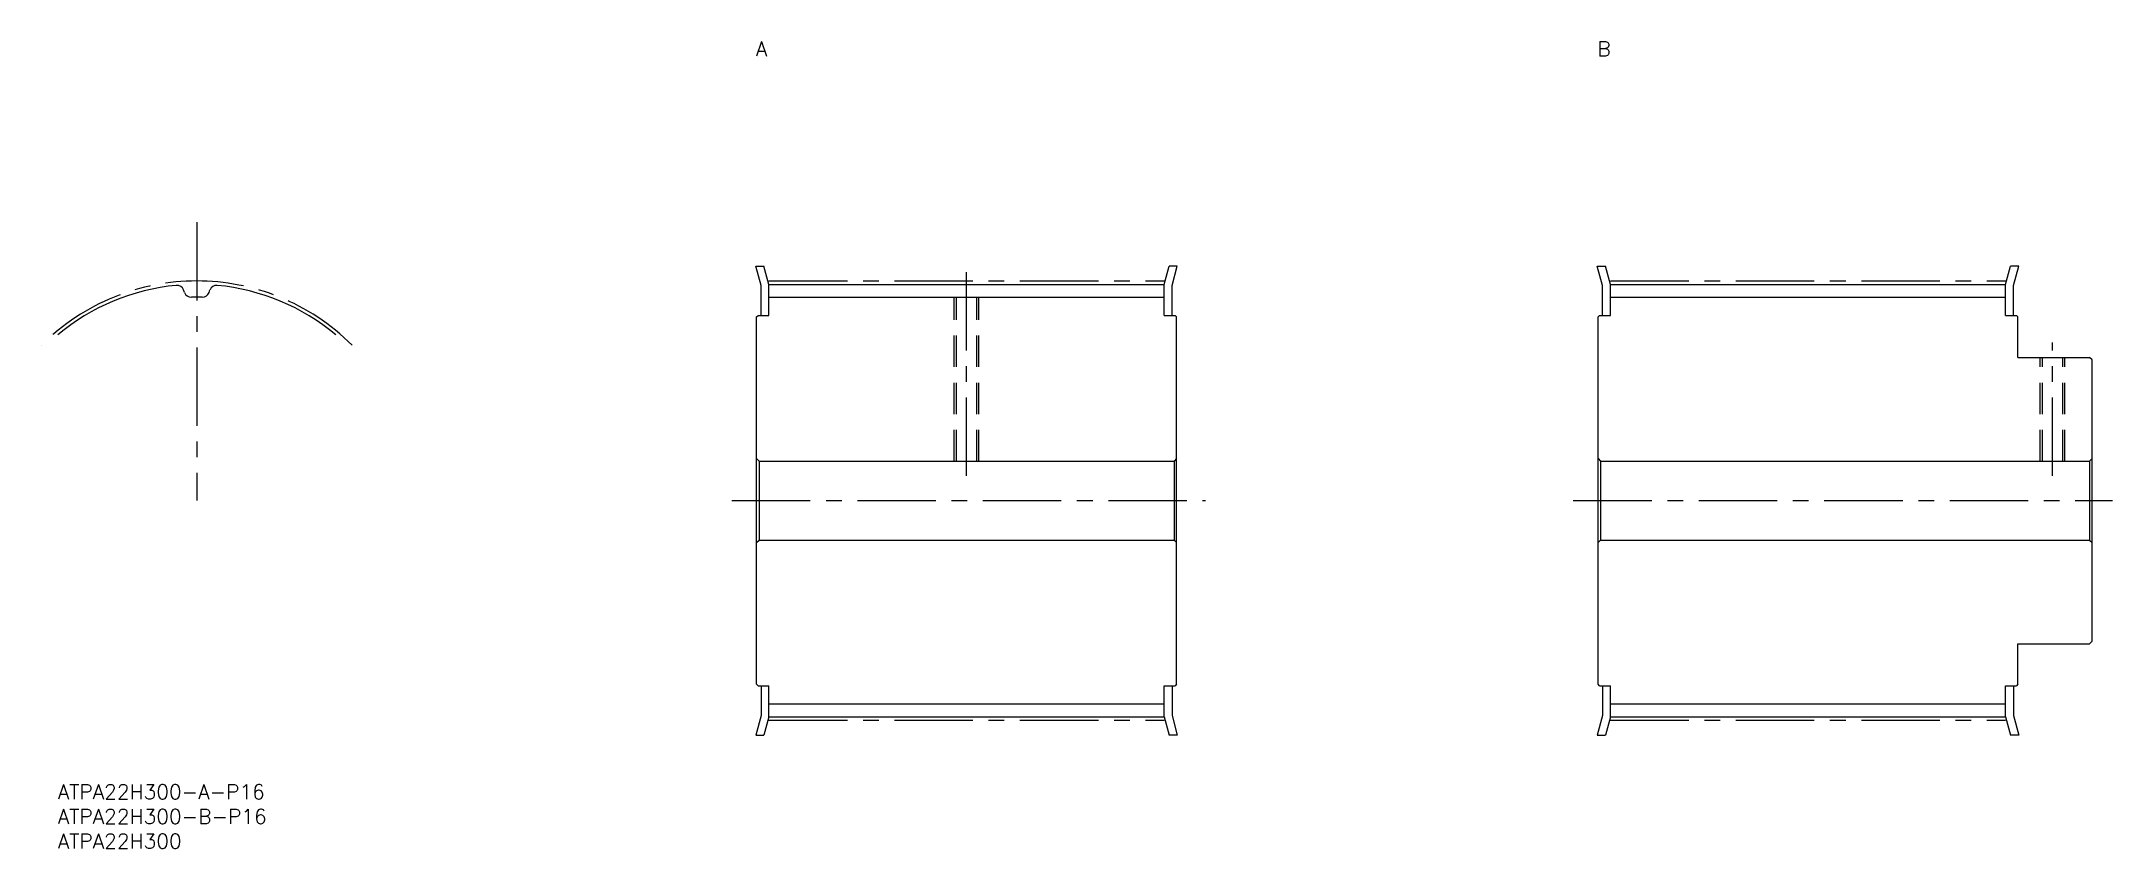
# Model space of a CAD drawing. Extents: x -3 to 416, y -13 to 150.
import ezdxf

# ---------------------------------------------------------------- set-up
doc = ezdxf.new("R2010")
doc.units = 0
doc.header["$LTSCALE"] = 0.5
doc.linetypes.add('CENTER', pattern=[50.8, 31.75, -6.35, 6.35, -6.35])
doc.linetypes.add('DASHED', pattern=[19.05, 12.7, -6.35])
for name, color, linetype in [('MSM_CENTER', 1, 'CENTER'), ('MSM_CONTINUOUS', 7, 'CONTINUOUS'), ('MSM_DASHED', 4, 'DASHED'), ('MSM_PART_NUMBER', 7, 'CONTINUOUS')]:
    doc.layers.add(name, color=color, linetype=linetype)
doc.styles.get("Standard").update_dxf_attribs({"font": 'txt.shx', "height": 3, "bigfont": 'bigfont.shx'})

# ---------------------------------------------------------------- blocks, each defined once
blk = doc.blocks.new('*U37')
at = {"layer": 'MSM_PART_NUMBER'}
blk.add_text('ATPA22H300-A-P16', height=3, dxfattribs=at).set_placement((0, -3))
blk = doc.blocks.new('*U38')
at = {"layer": 'MSM_PART_NUMBER'}
blk.add_text('ATPA22H300-B-P16', height=3, dxfattribs=at).set_placement((0, -8))
blk = doc.blocks.new('*U39')
at = {"layer": 'MSM_PART_NUMBER'}
blk.add_text('ATPA22H300', height=3, dxfattribs=at).set_placement((0, -13))
blk = doc.blocks.new('*U40')
at = {"layer": 'MSM_PART_NUMBER'}
blk.add_text('A', height=3, dxfattribs=at).set_placement((141.28, 147.5))
blk = doc.blocks.new('*U41')
at = {"layer": 'MSM_PART_NUMBER'}
blk.add_text('B', height=3, dxfattribs=at).set_placement((311.59, 147.5))

msp = doc.modelspace()

# ---------------------------------------------------------------- linework, layer by layer
at = {"layer": 'MSM_CENTER'}
for p, q in [((28.14, 113.89), (28.14, 57.5)), ((183.94, 62.5), (183.94, 104.97)), ((143.94, 101.97), (223.94, 101.97)), ((314.24, 101.97), (394.24, 101.97)), ((403.74, 62.5), (403.74, 89.5)), ((136.44, 57.5), (232.29, 57.5)), ((306.74, 57.5), (415.88, 57.5)), ((143.94, 13.03), (223.94, 13.03)), ((314.24, 13.03), (394.24, 13.03))]:
    msp.add_line(p, q, dxfattribs=at)
msp.add_arc((28.14, 57.5), 44.47, 45, 135, dxfattribs=at)
at = {"layer": 'MSM_CONTINUOUS'}
for p, q in [((141.28, 105), (142.94, 105)), ((142.34, 101.07), (141.28, 105)), ((143.94, 101.28), (142.94, 105)), ((223.94, 101.28), (224.93, 105)), ((226.59, 105), (224.93, 105)), ((225.54, 101.07), (226.59, 105)), ((311.59, 105), (313.25, 105)), ((312.64, 101.07), (311.59, 105)), ((314.24, 101.28), (313.25, 105)), ((394.24, 101.28), (395.24, 105)), ((396.9, 105), (395.24, 105)), ((395.84, 101.07), (396.9, 105)), ((142.34, 95), (142.34, 101.07)), ((143.94, 101.28), (223.94, 101.28)), ((143.94, 95), (143.94, 101.28)), ((223.94, 95), (223.94, 101.28)), ((225.54, 95), (225.54, 101.07)), ((312.64, 95), (312.64, 101.07)), ((314.24, 101.28), (394.24, 101.28)), ((314.24, 95), (314.24, 101.28)), ((394.24, 95), (394.24, 101.28)), ((395.84, 95), (395.84, 101.07)), ((25.65, 99.64), (25.47, 100.16)), ((30.63, 99.64), (30.81, 100.16)), ((143.94, 98.69), (223.94, 98.69)), ((314.24, 98.69), (394.24, 98.69)), ((141.44, 94.7), (141.74, 95)), ((141.44, 20.3), (141.44, 94.7)), ((141.74, 95), (143.94, 95)), ((223.94, 95), (226.14, 95)), ((226.14, 95), (226.44, 94.7)), ((226.44, 20.3), (226.44, 94.7)), ((226.44, 20.3), (226.44, 94.7)), ((311.74, 94.7), (312.04, 95)), ((311.74, 20.3), (311.74, 94.7)), ((312.04, 95), (314.24, 95)), ((394.24, 95), (396.44, 95)), ((396.44, 95), (396.74, 94.7)), ((396.74, 86.5), (396.74, 94.7)), ((396.74, 86.5), (411.24, 86.5)), ((411.74, 86), (411.24, 86.5)), ((411.74, 29), (411.74, 86)), ((141.44, 66), (141.94, 65.5)), ((141.94, 65.5), (225.94, 65.5)), ((141.94, 65.5), (141.94, 49.5)), ((226.44, 66), (225.94, 65.5)), ((225.94, 65.5), (225.94, 49.5)), ((311.74, 66), (312.24, 65.5)), ((312.24, 65.5), (411.24, 65.5)), ((312.24, 65.5), (312.24, 49.5)), ((411.24, 65.5), (411.74, 66)), ((411.24, 65.5), (411.24, 49.5)), ((141.44, 49), (141.94, 49.5)), ((141.94, 49.5), (225.94, 49.5)), ((226.44, 49), (225.94, 49.5)), ((311.74, 49), (312.24, 49.5)), ((312.24, 49.5), (411.24, 49.5)), ((411.24, 49.5), (411.74, 49)), ((396.74, 20.3), (396.74, 28.5)), ((396.74, 28.5), (411.24, 28.5)), ((411.24, 28.5), (411.74, 29)), ((141.74, 20), (141.44, 20.3)), ((141.74, 20), (143.94, 20)), ((142.34, 20), (142.34, 13.93)), ((143.94, 13.72), (143.94, 20)), ((223.94, 13.72), (223.94, 20)), ((223.94, 20), (226.14, 20)), ((225.54, 20), (225.54, 13.93)), ((226.44, 20.3), (226.14, 20)), ((312.04, 20), (311.74, 20.3)), ((312.04, 20), (314.24, 20)), ((312.64, 20), (312.64, 13.93)), ((314.24, 13.72), (314.24, 20)), ((394.24, 20), (396.44, 20)), ((394.24, 13.72), (394.24, 20)), ((395.84, 20), (395.84, 13.93)), ((396.74, 20.3), (396.44, 20)), ((142.34, 13.93), (141.28, 10)), ((143.94, 13.72), (142.94, 10)), ((143.94, 16.31), (223.94, 16.31)), ((143.94, 13.72), (223.94, 13.72)), ((223.94, 13.72), (224.93, 10)), ((225.54, 13.93), (226.59, 10)), ((312.64, 13.93), (311.59, 10)), ((314.24, 13.72), (313.25, 10)), ((314.24, 16.31), (394.24, 16.31)), ((314.24, 13.72), (394.24, 13.72)), ((394.24, 13.72), (395.24, 10)), ((395.84, 13.93), (396.9, 10)), ((141.28, 10), (142.94, 10)), ((226.59, 10), (224.93, 10)), ((311.59, 10), (313.25, 10)), ((396.9, 10), (395.24, 10))]:
    msp.add_line(p, q, dxfattribs=at)
for centre, radius, start, end in [((28.14, 57.5), 43.78, 95.4289, 130), ((24.13, 99.67), 1.42, 20, 95.4289), ((32.15, 99.67), 1.42, 84.5711, 160), ((28.14, 57.5), 43.78, 50, 84.5711), ((27.04, 100.15), 1.47, 200, 271.4847), ((28.14, 57.5), 41.19, 88.5153, 91.4847), ((29.25, 100.15), 1.47, 268.5153, 340)]:
    msp.add_arc(centre, radius, start, end, dxfattribs=at)
at = {"layer": 'MSM_DASHED'}
for p, q in [((181.44, 65.5), (181.44, 98.69)), ((181.87, 65.5), (181.87, 98.69)), ((186, 65.5), (186, 98.69)), ((186.44, 65.5), (186.44, 98.69)), ((401.24, 65.5), (401.24, 86.5)), ((401.68, 65.5), (401.68, 86.5)), ((405.81, 65.5), (405.81, 86.5)), ((406.24, 65.5), (406.24, 86.5))]:
    msp.add_line(p, q, dxfattribs=at)

# ---------------------------------------------------------------- block references
at = {"layer": 'MSM_CONTINUOUS'}
for name in ['*U40', '*U41', '*U37', '*U38', '*U39']:
    msp.add_blockref(name, (0, 0), dxfattribs=at)

doc.saveas('drawing.dxf')
